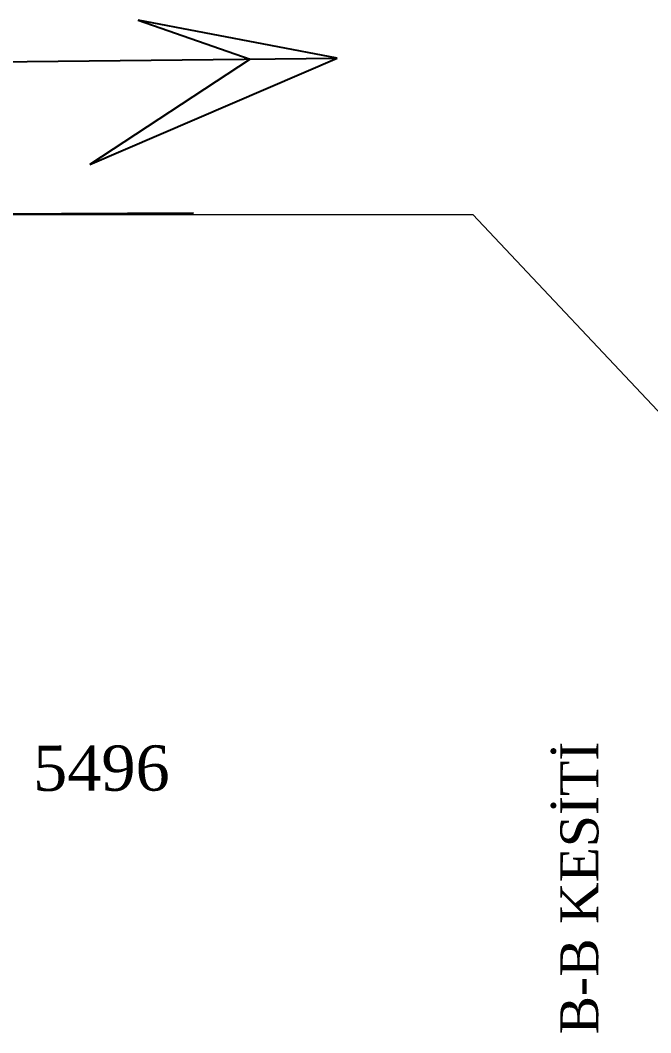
# Model space of a CAD drawing. Header units: centimetres. Extents: x 14449 to 53524, y -19051 to -10746.
# Drawn here: x 18643.7 to 18936.4, y -18368.7 to -17899 of the extents above; entities that cross this region are included whole.
import ezdxf

# ---------------------------------------------------------------- set-up
doc = ezdxf.new("R2010")
doc.units = ezdxf.units.CM
doc.linetypes.add('DUZ', pattern=[0])
for name, color, linetype, lineweight in [('ADAKENARI', 18, 'Continuous', 0), ('rtm-sembol kot yazı', 7, 'Continuous', 20), ('rtm-vaz-grid yazı', 7, 'Continuous', 20), ('saski kaseler', 3, 'DUZ', 25)]:
    doc.layers.add(name, color=color, linetype=linetype, lineweight=lineweight)
doc.styles.add('ARIAL', font='times.ttf')
doc.styles.add('VAZ-OLCU', font='times.ttf', dxfattribs={"height": 60})

# ---------------------------------------------------------------- blocks, each defined once
blk = doc.blocks.new('saski')
for p, q in [((32233.3, -27280.1, 1981.3), (32944.9, -26944.3, 2055.1)), ((32944.9, -26944.3, 2055.1), (32579.1, -27034.5, 2013.3)), ((32609.1, -27315.2, 2033.1), (32944.9, -26944.3, 2055.1)), ((32579.1, -27034.5, 2013.3), (32798.8, -27013.3, 2039.5)), ((32798.8, -27013.3, 2039.5), (32609.1, -27315.2, 2033.1))]:
    blk.add_line(p, q)
at = {"color": 2, "lineweight": 30}
blk.add_line((32281.4, -27567.7), (32822.3, -27317, -2690), dxfattribs=at)
at = {"layer": 'ADAKENARI'}
for p, q in [((28980.2, -29082.1), (33294.4, -27103)), ((33294.4, -27103), (33960.3, -27372.4))]:
    blk.add_line(p, q, dxfattribs=at)
at = {"layer": 'rtm-vaz-grid yazı', "linetype": 'Continuous', "lineweight": -2, "extrusion": (0.000660011, 0.000339234, 1), "style": 'ARIAL'}
blk.add_text('5496', height=84, rotation=24.7454, dxfattribs=at).set_placement((32998.2, -28415.4, 12.1))

msp = doc.modelspace()

# ---------------------------------------------------------------- block references
at = {"layer": 'saski kaseler', "xscale": 0.25, "yscale": 0.25, "zscale": 0.25, "rotation": 335.3575870468404}
msp.add_blockref('saski', (14113.39, -8359.91, -2.19), dxfattribs=at)

# ---------------------------------------------------------------- texts
at = {"layer": 'rtm-sembol kot yazı', "style": 'VAZ-OLCU'}
msp.add_text('B-B KESİTİ', height=17.695, rotation=90, dxfattribs=at).set_placement((18912.1, -18369.48, 475.76))

doc.saveas('drawing.dxf')
